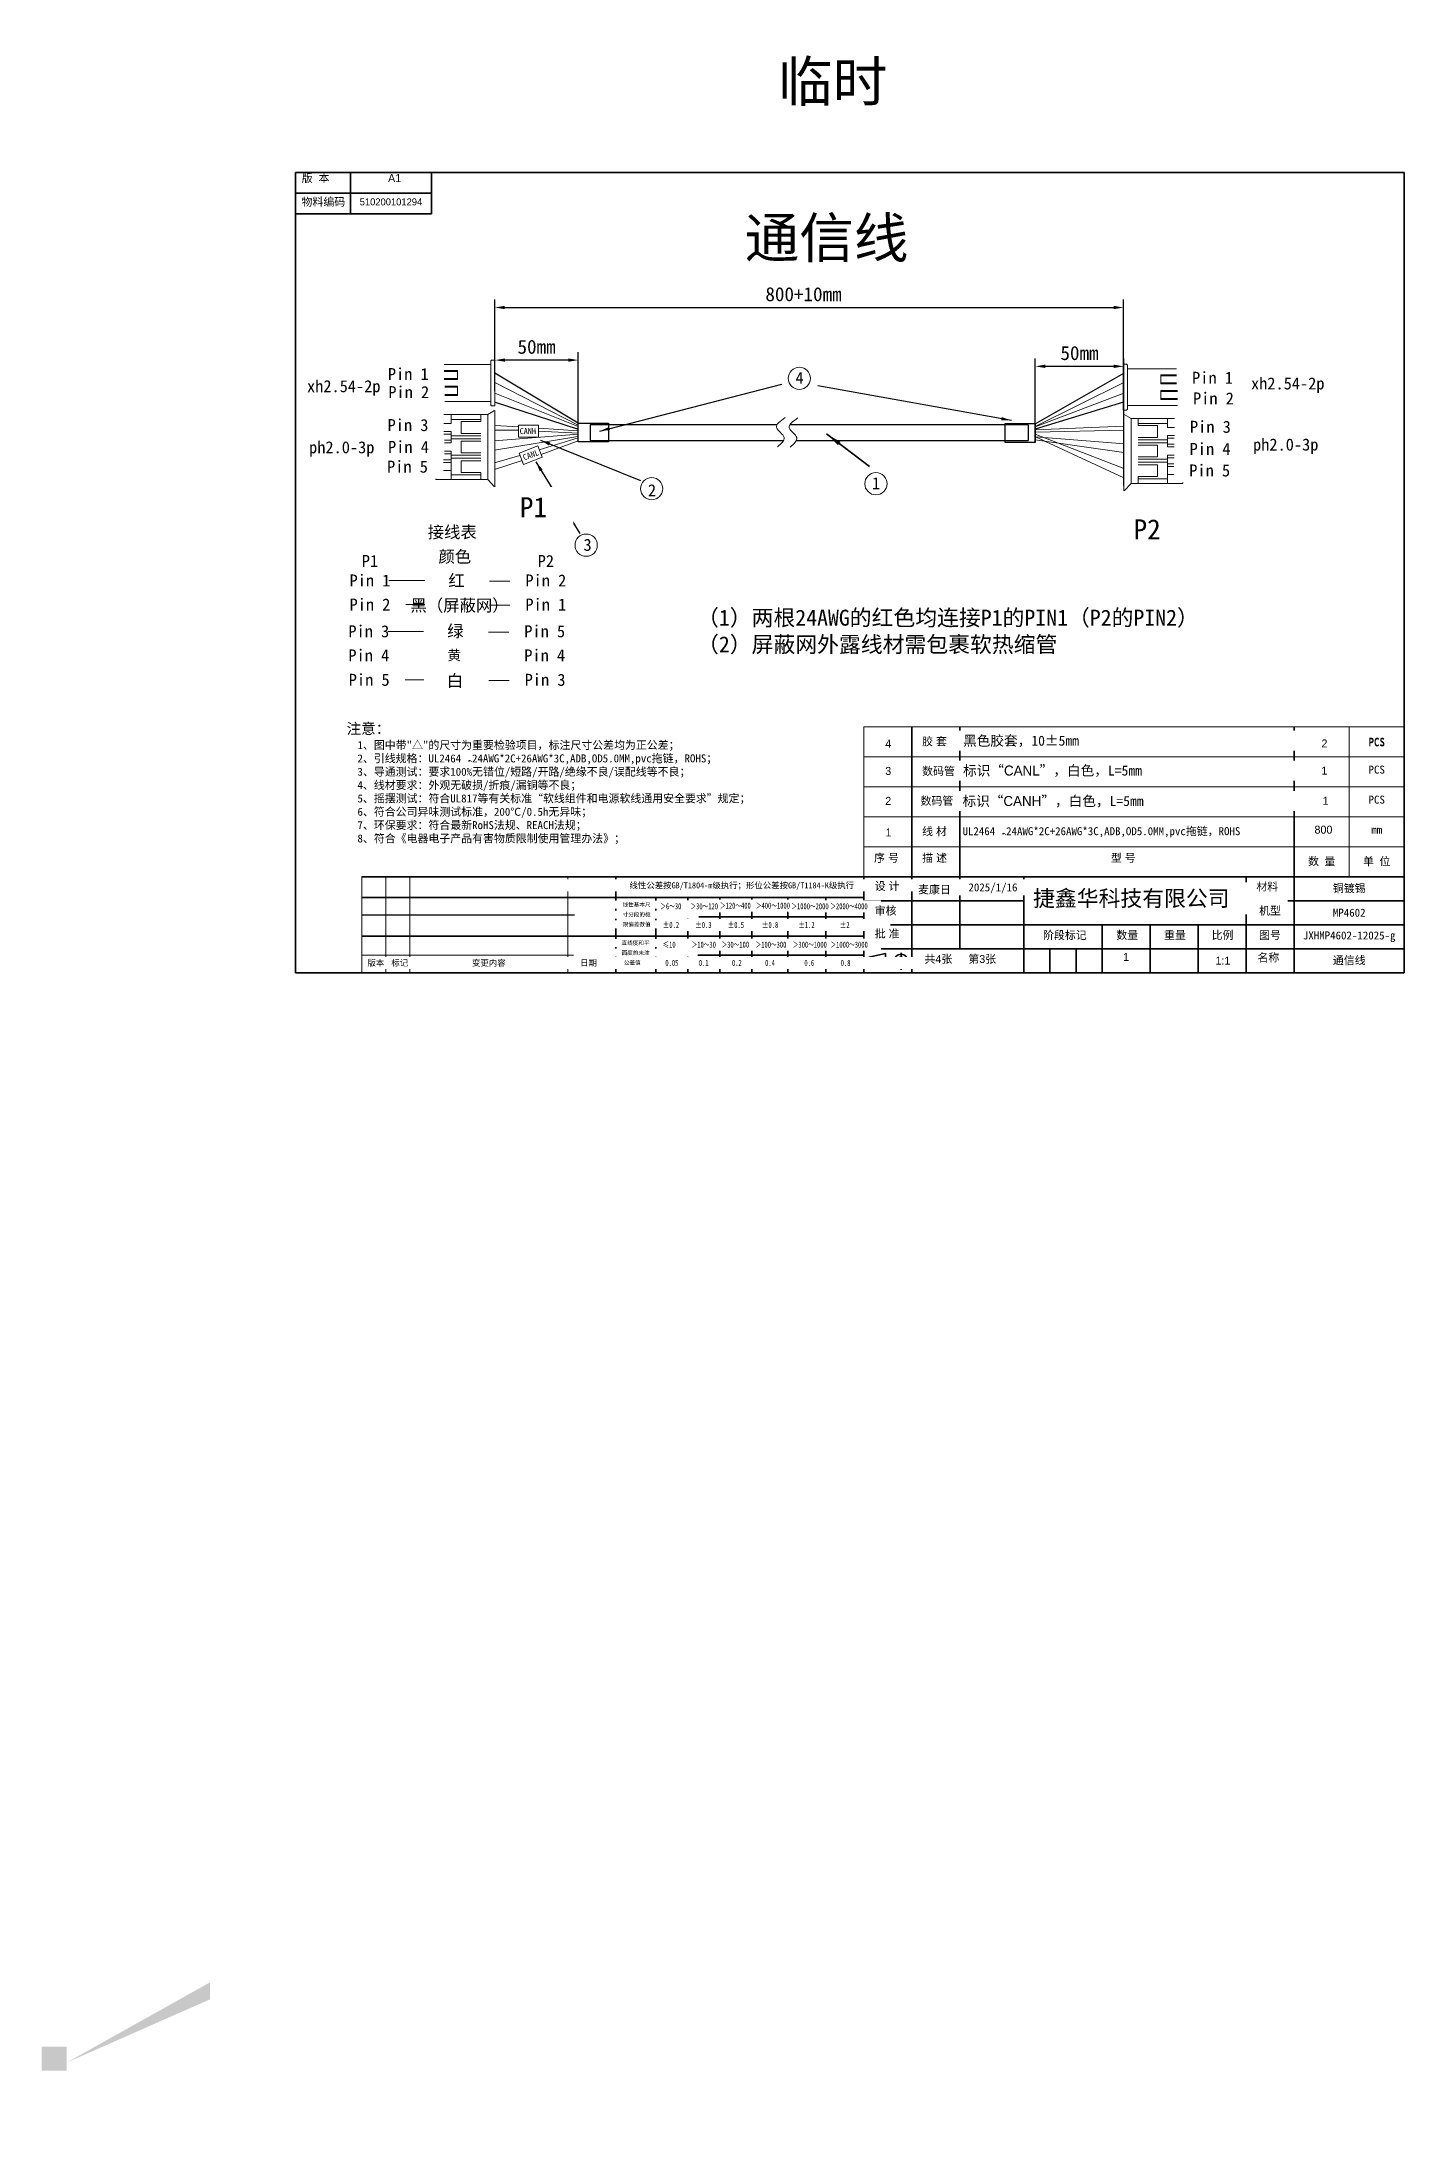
# Model space of a CAD drawing. Header units: millimetres. Extents: x 68 to 5666, y -2728 to 369.
# Drawn here: x 483 to 824, y -149 to 369 of the extents above; entities that cross this region are included whole.
import ezdxf

# ---------------------------------------------------------------- set-up
doc = ezdxf.new("R2010")
doc.units = ezdxf.units.MM
doc.header["$PDSIZE"] = -1
doc.layers.get('0').update_dxf_attribs({"lineweight": 18})
for name, color, linetype, lineweight in [('尺寸线层', 3, 'Continuous', 18), ('更新', 10, 'Continuous', 18), ('粗实线层', 7, 'Continuous', 35)]:
    doc.layers.add(name, color=color, linetype=linetype, lineweight=lineweight)
doc.styles.add('SLDTEXTSTYLE0', font='')
doc.styles.add('SLDTEXTSTYLE1', font='')
doc.styles.get("Standard").update_dxf_attribs({"font": 'simfang.ttf'})
doc.styles.add('标准', font='', dxfattribs={"width": 0.667})
doc.styles.get('SLDTEXTSTYLE0').set_extended_font_data('汉仪长仿宋体')
doc.styles.get('SLDTEXTSTYLE1').set_extended_font_data('汉仪长仿宋体')
doc.styles.get('标准').set_extended_font_data('宋体')
doc.dimstyles.new('ISO-25', dxfattribs={"dimtxt": 2.5, "dimasz": 2.5, "dimexe": 1.25, "dimexo": 0.625, "dimtad": 1, "dimtxsty": 'Standard', "dimcen": 2.5, "dimdle": 5, "dimadec": 0, "dimazin": 0, "dimtfac": 1, "dimtmove": 0, "dimatfit": 3, "dimfxl": 1, "dimarcsym": 0})

# ---------------------------------------------------------------- blocks, each defined once
blk = doc.blocks.new('*D1218')
at = {"layer": 'Defpoints', "color": 0}
for p in [(753.43, 302.77), (596.32, 281.9), (753.43, 277.15)]:
    blk.add_point(p, dxfattribs=at)
at = {"layer": '尺寸线层', "color": 0, "lineweight": -2}
for p, q in [((596.32, 281.9), (596.32, 304.77)), ((598.82, 302.77), (750.93, 302.77)), ((753.43, 277.15), (753.43, 304.77))]:
    blk.add_line(p, q, dxfattribs=at)
at = {"layer": '尺寸线层', "color": 0}
for points in [[(598.82, 303.19), (598.82, 302.36), (596.32, 302.77)], [(750.93, 302.36), (750.93, 303.19), (753.43, 302.77)]]:
    blk.add_solid(points, dxfattribs=at)
at = {"layer": '尺寸线层', "color": 0, "insert": (673.48, 306.07), "char_height": 3.5, "attachment_point": 5}
blk.add_mtext('\\A1;800+10mm', dxfattribs=at)
blk = doc.blocks.new('*X1217')
at = {"layer": '粗实线层'}
blk.add_hatch(color=256, dxfattribs=at).paths.add_polyline_path([(-10.8, 8.13), (-7.9, 5.32), (-7.3, 6.12)], flags=0)
blk.add_line((0, 0), (-10.8, 8.13), dxfattribs=at)
blk = doc.blocks.new('1')
blk.add_line((659.9, -741.34), (659.9, -752.77))
at = {"color": 0, "lineweight": 0}
for points in [[(658.94, -741.58), (658.96, -741.49), (659.02, -741.41), (659.09, -741.36), (659.18, -741.34), (659.9, -741.34)], [(644.99, -742.46), (658.94, -742.46)], [(644.99, -743.94), (644.99, -742.46)], [(644.99, -751.65), (644.99, -743.94)], [(644.99, -743.94), (650.61, -743.94), (650.61, -746.21)], [(650.61, -744.19), (644.99, -744.19)], [(650.61, -745.97), (644.99, -745.97)], [(650.61, -746.21), (644.99, -746.21)], [(645.7, -745.97), (645.7, -744.19)], [(646.26, -745.97), (646.26, -744.19)], [(658.94, -752.53), (658.94, -741.58)], [(650.61, -750.17), (650.61, -747.9), (644.99, -747.9)], [(650.61, -748.15), (644.99, -748.15)], [(650.61, -749.93), (644.99, -749.93)], [(650.61, -750.17), (644.99, -750.17)], [(644.99, -751.65), (658.94, -751.65)], [(645.7, -749.93), (645.7, -748.15)], [(646.26, -749.93), (646.26, -748.15)], [(659.9, -752.77), (659.18, -752.77), (659.09, -752.75), (659.02, -752.7), (658.96, -752.62), (658.94, -752.53)]]:
    blk.add_lwpolyline(points, dxfattribs=at)
blk = doc.blocks.new('1111')
for p, q in [((817.07, -753.85), (817.07, -772.99)), ((817.17, -753.85), (818.92, -754.89)), ((818.92, -754.89), (818.88, -771.14)), ((831.86, -754.89), (831.86, -771.14)), ((830.47, -766.87), (830.47, -768.92)), ((818.88, -771.14), (817.17, -772.99)), ((831.86, -771.14), (818.88, -771.14)), ((820.64, -769.36), (820.64, -771.14))]:
    blk.add_line(p, q)
at = {"lineweight": 5}
for points in [[(831.86, -754.89), (818.92, -754.89)], [(825.52, -756.66), (820.64, -756.66), (820.64, -754.89)], [(820.64, -756.15), (828.02, -756.15)], [(820.64, -759.6), (825.52, -759.6), (825.52, -756.66)], [(820.64, -760.2), (828.02, -760.2)], [(820.64, -760.94), (828.02, -760.94)], [(825.52, -761.55), (820.64, -761.55)], [(825.52, -764.48), (825.52, -761.55)], [(828.02, -759.16), (830.47, -759.16), (830.47, -757.1), (828.02, -757.1)], [(828.02, -759.84), (831.86, -759.84)], [(828.02, -761.3), (831.86, -761.3)], [(828.02, -764.04), (830.47, -764.04), (830.47, -761.99), (828.02, -761.99)], [(820.64, -764.48), (825.52, -764.48)], [(820.64, -765.09), (828.02, -765.09)], [(820.64, -765.82), (828.02, -765.82)], [(825.52, -766.43), (820.64, -766.43)], [(825.52, -769.36), (825.52, -766.43)], [(828.02, -764.72), (831.86, -764.72)], [(828.02, -766.18), (831.86, -766.18)], [(830.47, -766.87), (828.02, -766.87)], [(820.64, -769.36), (825.52, -769.36)], [(820.64, -769.97), (828.02, -769.97)], [(828.02, -768.92), (830.47, -768.92)]]:
    blk.add_lwpolyline(points, dxfattribs=at)
blk = doc.blocks.new('*D1219')
at = {"layer": 'Defpoints', "color": 0}
for p in [(731.37, 288.07), (731.37, 269.07), (753.49, 258.29)]:
    blk.add_point(p, dxfattribs=at)
at = {"layer": '尺寸线层', "color": 0, "lineweight": -2}
for p, q in [((731.37, 269.07), (731.37, 290.07)), ((750.99, 288.07), (733.87, 288.07)), ((753.49, 258.29), (753.49, 290.07))]:
    blk.add_line(p, q, dxfattribs=at)
at = {"layer": '尺寸线层', "color": 0}
for points in [[(733.87, 288.49), (733.87, 287.66), (731.37, 288.07)], [(750.99, 287.66), (750.99, 288.49), (753.49, 288.07)]]:
    blk.add_solid(points, dxfattribs=at)
at = {"layer": '尺寸线层', "color": 0, "insert": (742.43, 291.37), "char_height": 3.5, "attachment_point": 5}
blk.add_mtext('\\A1;50mm', dxfattribs=at)
blk = doc.blocks.new('*D1220')
at = {"layer": 'Defpoints', "color": 0}
for p in [(596.4, 289.63), (596.4, 286.36), (617.19, 273.9)]:
    blk.add_point(p, dxfattribs=at)
at = {"layer": '尺寸线层', "color": 0, "lineweight": -2}
for p, q in [((596.4, 286.36), (596.4, 291.63)), ((617.19, 273.9), (617.19, 291.63)), ((614.69, 289.63), (598.9, 289.63))]:
    blk.add_line(p, q, dxfattribs=at)
at = {"layer": '尺寸线层', "color": 0}
for points in [[(598.9, 290.05), (598.9, 289.22), (596.4, 289.63)], [(614.69, 289.22), (614.69, 290.05), (617.19, 289.63)]]:
    blk.add_solid(points, dxfattribs=at)
at = {"layer": '尺寸线层', "color": 0, "insert": (606.79, 292.93), "char_height": 3.5, "attachment_point": 5}
blk.add_mtext('\\A1;50mm', dxfattribs=at)

msp = doc.modelspace()

# ---------------------------------------------------------------- hatches: boundary and pattern name
h = msp.add_hatch(color=2)
h.dxf.hatch_style = 1
edge = h.paths.add_edge_path()
edge.add_line((483.1096, -131.8579), (489.4096, -131.8579))
edge.add_line((489.4096, -131.8579), (489.4096, -137.8579))
edge.add_line((489.4096, -137.8579), (483.1096, -137.8579))
edge = h.paths.add_edge_path()
edge.add_line((489.4096, -133.5851), (525.1727, -117.952))
edge = h.paths.add_edge_path()
edge.add_line((489.4096, -135.8038), (525.1727, -120.0344))
edge.add_line((525.1727, -120.0344), (525.1727, -115.7834))
h = msp.add_hatch(color=2)
h.dxf.hatch_style = 1
edge = h.paths.add_edge_path()
edge.add_line((525.1727, -131.4394), (489.4096, -147.0726))
edge = h.paths.add_edge_path()
edge.add_line((525.1727, -133.5218), (489.4096, -149.2912))

# ---------------------------------------------------------------- linework, layer by layer
at = {"color": 7, "linetype": 'Continuous', "lineweight": 25}
for p, q in [((560.3029, 336.5247), (546.5529, 336.5247)), ((546.5529, 336.5247), (546.5529, 331.3508)), ((560.3029, 336.5247), (560.3029, 331.3508)), ((560.3029, 331.3508), (546.5529, 331.3508)), ((626.5529, 150.9247), (563.1537, 150.9247))]:
    msp.add_line(p, q, dxfattribs=at)
at = {"color": 7, "linetype": 'Continuous', "lineweight": 35}
for p, q in [((546.5529, 336.5247), (823.5529, 336.5247)), ((546.5529, 336.5247), (546.5529, 136.5247)), ((560.3029, 336.5247), (560.3029, 326.2056)), ((580.5461, 336.5247), (580.5461, 326.2056)), ((823.5529, 336.5247), (823.5529, 136.5247)), ((546.5529, 331.3508), (580.5461, 331.3508)), ((546.5529, 326.2056), (580.5461, 326.2056)), ((700.5529, 198.0103), (700.5529, 136.5247)), ((712.5529, 198.0103), (712.5529, 142.5247)), ((796.0529, 198.0103), (796.0529, 136.5247)), ((688.5529, 160.5247), (563.1537, 160.5247)), ((626.5529, 136.5247), (626.5529, 160.5247)), ((626.5529, 160.5247), (626.5529, 136.5247)), ((688.5529, 160.5247), (688.5529, 136.5247)), ((688.5529, 160.5247), (785.3414, 160.5247)), ((688.5529, 160.5247), (688.5529, 136.5247)), ((701.8414, 160.5247), (689.8414, 160.5247)), ((728.5529, 160.5247), (728.5529, 136.5247)), ((784.0529, 160.5247), (784.0529, 136.5247)), ((785.3414, 160.5247), (823.615, 160.5247)), ((688.5529, 155.3035), (563.1537, 155.3035)), ((636.5529, 136.5247), (636.5529, 155.3035)), ((636.5529, 150.5035), (688.5529, 150.5035)), ((644.5529, 155.3035), (644.5529, 136.5247)), ((652.5529, 136.5247), (652.5529, 155.3035)), ((660.5529, 136.5247), (660.5529, 155.3035)), ((669.5529, 136.5247), (669.5529, 155.3035)), ((679.0529, 155.3035), (679.0529, 136.5247)), ((728.5529, 154.5247), (688.5529, 154.5247)), ((784.0529, 154.5247), (823.5529, 154.5247)), ((626.5529, 145.7035), (563.1537, 145.7035)), ((688.5529, 148.5247), (823.5529, 148.5247)), ((748.0529, 136.5247), (748.0529, 148.5247)), ((760.0529, 148.5247), (760.0529, 136.5247)), ((772.0529, 148.5247), (772.0529, 136.5247)), ((688.5529, 140.9035), (636.5529, 140.9035)), ((728.5529, 142.5247), (688.5529, 142.5247)), ((689.833, 140.4147), (693.9391, 141.2995)), ((689.833, 140.4147), (689.833, 138.3846)), ((693.9391, 141.2995), (693.9391, 137.8029)), ((697.833, 141.5215), (697.833, 137.2493)), ((823.5529, 142.5247), (728.5529, 142.5247)), ((735.0529, 136.5247), (735.0529, 142.5247)), ((741.5529, 142.5247), (741.5529, 136.5247)), ((694.4994, 139.4209), (688.4947, 139.4209)), ((693.9391, 137.8029), (689.833, 138.3846)), ((700.9154, 139.4209), (696.083, 139.4209))]:
    msp.add_line(p, q, dxfattribs=at)
for p, q in [((753.4349, 288.5811), (753.4349, 277.1518)), ((581.6436, 276.03), (581.6436, 259.78)), ((596.2963, 277.0737), (594.5863, 276.03)), ((594.5863, 276.03), (594.6243, 259.78)), ((596.3282, 277.0737), (596.3282, 257.9343)), ((731.3615, 272.1998), (753.4941, 273.1446)), ((731.4073, 271.6238), (753.5006, 272.1023)), ((581.6436, 259.78), (594.6243, 259.78)), ((583.0386, 264.056), (583.0386, 262.0022)), ((585.4799, 264.056), (585.4799, 259.7335)), ((592.8684, 261.563), (592.8684, 259.78)), ((594.6243, 259.78), (596.308, 257.9343)), ((764.4458, 263.0533), (764.4458, 258.7308)), ((688.5529, 198.0103), (823.5501, 198.0103)), ((809.8029, 160.5247), (809.8029, 198.0103)), ((688.5529, 190.5103), (823.5501, 190.5103)), ((688.5529, 190.5103), (823.5501, 190.5103)), ((688.5529, 183.0247), (823.5501, 183.0247)), ((688.5529, 183.0103), (823.5501, 183.0103)), ((688.5529, 175.5247), (823.5501, 175.5247)), ((688.5529, 168.0247), (823.5501, 168.0247))]:
    msp.add_line(p, q)
at = {"color": 250}
for p, q in [((617.1951, 273.0025), (596.3927, 281.334)), ((731.3798, 272.9976), (753.476, 284.022))]:
    msp.add_line(p, q, dxfattribs=at)
at = {"color": 1}
for p, q in [((617.1909, 273.3365), (596.3974, 284.022)), ((731.3615, 272.9885), (753.4808, 281.334))]:
    msp.add_line(p, q, dxfattribs=at)
at = {"color": 3}
for p, q in [((602.3539, 272.9128), (596.3269, 273.2494)), ((602.189, 272.0878), (596.3269, 272.1023)), ((617.2522, 271.3822), (607.214, 271.8963)), ((617.1951, 271.9236), (607.3561, 272.5926)), ((731.389, 271.1552), (753.4966, 262.5335)), ((731.4029, 270.4221), (753.5103, 260.2404))]:
    msp.add_line(p, q, dxfattribs=at)
at = {"color": 0}
for p, q in [((617.1975, 270.2293), (607.4704, 267.2467)), ((602.6302, 265.8266), (596.3001, 263.9786)), ((603.1564, 264.5486), (596.3176, 262.331)), ((617.1975, 269.4479), (607.9205, 266.0701))]:
    msp.add_line(p, q, dxfattribs=at)
at = {"lineweight": 5}
for p, q in [((569.2687, 215.8266), (578.213, 215.8266)), ((594.7543, 215.6724), (604.3925, 215.6724)), ((563.1537, 160.5247), (563.1537, 136.5247)), ((569.1537, 160.5247), (569.1537, 136.5247)), ((575.1537, 160.5247), (575.1537, 136.5247)), ((614.5672, 160.5247), (614.5672, 136.5247)), ((626.5529, 140.9035), (563.1537, 140.9035)), ((563.1537, 136.5247), (626.5529, 136.5247))]:
    msp.add_line(p, q, dxfattribs=at)
at = {"color": 0, "linetype": 'Continuous', "lineweight": 5}
msp.add_line((823.5501, 216.6841), (823.5501, 160.6253), dxfattribs=at)
at = {"color": 0, "linetype": 'Continuous', "lineweight": 35}
for p, q in [((626.5529, 145.7035), (688.5529, 145.7035)), ((546.5529, 136.5247), (823.5529, 136.5247))]:
    msp.add_line(p, q, dxfattribs=at)
at = {"color": 1, "lineweight": 25, "flags": 128}
for points in [[(617.1869, 273.897), (596.3974, 286.3574)], [(753.4386, 279.0867), (731.3706, 272.3835)]]:
    msp.add_lwpolyline(points, dxfattribs=at)
at = {"color": 250, "lineweight": 25, "flags": 128}
for points in [[(731.3706, 273.6851), (753.476, 286.3574)], [(596.4349, 279.0867), (617.1951, 272.3737)]]:
    msp.add_lwpolyline(points, dxfattribs=at)
at = {"color": 0, "lineweight": 0}
for points in [[(754.3935, 288.3388), (754.3724, 288.4336), (754.3198, 288.5074), (754.246, 288.56), (754.1512, 288.5811), (753.4349, 288.5811)], [(754.3935, 277.3941), (754.3935, 288.3388)], [(768.3509, 287.4645), (754.3935, 287.4645)], [(768.3509, 285.9792), (762.7251, 285.9792), (762.7251, 283.7145)], [(762.7251, 285.737), (768.3509, 285.737)], [(767.0763, 283.9567), (767.0763, 285.737)], [(767.6346, 283.9567), (767.6346, 285.737)], [(768.3509, 285.9792), (768.3509, 287.4645)], [(768.3509, 278.2684), (768.3509, 285.9792)], [(762.7251, 283.9567), (768.3509, 283.9567)], [(762.7251, 283.7145), (768.3509, 283.7145)], [(762.7251, 279.7537), (762.7251, 282.0185), (768.3509, 282.0185)], [(762.7251, 281.7762), (768.3509, 281.7762)], [(767.0763, 279.996), (767.0763, 281.7762)], [(767.6346, 279.996), (767.6346, 281.7762)], [(753.4349, 277.1518), (754.1512, 277.1518), (754.246, 277.1729), (754.3198, 277.2256), (754.3724, 277.2993), (754.3935, 277.3941)], [(768.3509, 278.2684), (754.3935, 278.2684)], [(762.7251, 279.996), (768.3509, 279.996)], [(762.7251, 279.7537), (768.3509, 279.7537)]]:
    msp.add_lwpolyline(points, dxfattribs=at)
at = {"lineweight": 5}
for points in [[(581.6436, 276.03), (594.5863, 276.03)], [(585.4799, 273.8212), (585.4799, 276.03)], [(587.9858, 274.2604), (592.8684, 274.2604), (592.8684, 276.03)], [(764.4458, 272.8185), (764.4458, 275.0273)], [(585.4799, 271.0828), (581.6436, 271.0828)], [(585.4799, 271.7674), (583.0386, 271.7674), (583.0386, 273.8212), (585.4799, 273.8212)], [(592.8684, 274.7771), (585.4799, 274.7771)], [(585.4799, 268.9386), (585.4799, 271.7674)], [(592.8684, 270.7211), (585.4799, 270.7211)], [(592.8684, 269.9849), (585.4799, 269.9849)], [(592.8684, 271.3282), (587.9858, 271.3282), (587.9858, 274.2604)], [(764.4458, 267.9359), (764.4458, 270.7647)], [(585.4799, 269.6232), (581.6436, 269.6232)], [(585.4799, 266.2002), (581.6436, 266.2002)], [(585.4799, 264.7406), (581.6436, 264.7406)], [(585.4799, 266.8848), (583.0386, 266.8848), (583.0386, 268.9386), (585.4799, 268.9386)], [(585.4799, 264.056), (585.4799, 266.8848)], [(592.8684, 265.8385), (585.4799, 265.8385)], [(592.8684, 265.1023), (585.4799, 265.1023)], [(587.9858, 269.3778), (592.8684, 269.3778)], [(587.9858, 266.4456), (587.9858, 269.3778)], [(592.8684, 266.4456), (587.9858, 266.4456)], [(587.9858, 261.563), (587.9858, 264.4952)], [(587.9858, 264.4952), (592.8684, 264.4952)], [(764.4458, 263.0533), (764.4458, 265.8821)], [(583.0386, 264.056), (585.4799, 264.056)], [(585.4799, 262.0022), (583.0386, 262.0022)], [(592.8684, 260.9559), (585.4799, 260.9559)], [(592.8684, 261.563), (587.9858, 261.563)]]:
    msp.add_lwpolyline(points, dxfattribs=at)
at = {"color": 2}
for points in [[(617.1738, 271.1486), (596.3162, 269.4359)], [(617.1126, 270.5051), (596.3187, 267.1186)], [(731.3564, 269.6631), (753.4903, 266.5464)], [(731.4029, 270.4221), (753.5808, 268.6886)]]:
    msp.add_lwpolyline(points, dxfattribs=at)
at = {"lineweight": 5}
for points in [[(602.2848, 270.3887), (607.2898, 270.3932), (607.2871, 273.3962), (602.2821, 273.3917)], [(603.508, 263.5723), (608.1833, 265.3588), (607.1114, 268.164), (602.4361, 266.3775)]]:
    msp.add_lwpolyline(points, close=True, dxfattribs=at)
at = {"color": 0, "lineweight": 25, "flags": 128}
for points in [[(617.1951, 273.8972), (624.7516, 273.8972), (624.7516, 269.1982), (617.1951, 269.1982), (617.1951, 273.8972)], [(666.8427, 273.4527), (620.1796, 273.4527), (620.1796, 269.5792), (668.5232, 269.5792)], [(729.5901, 273.4527), (670.0325, 273.4527)], [(723.8155, 273.77), (731.372, 273.77), (731.372, 269.071), (723.8155, 269.071), (723.8155, 273.77)], [(729.5901, 273.4527), (729.5901, 269.5792)], [(671.7084, 269.5792), (729.5901, 269.5792)]]:
    msp.add_lwpolyline(points, dxfattribs=at)
at = {"color": 2, "lineweight": 5}
for centre in [(672.4523, 285.0626), (635.5588, 257.4799), (691.5606, 258.7272)]:
    msp.add_circle(centre, 2.7779, dxfattribs=at)
at = {"color": 7, "linetype": 'Continuous', "lineweight": 35}
for radius in [1.75, 1]:
    msp.add_circle((697.833, 139.4209), radius, dxfattribs=at)
at = {"color": 0}
for points in [[(668.9278, 275.2532), (666.7387, 272.7514), (668.6464, 270.3121), (666.9576, 267.9666)], [(672.0818, 275.1906), (669.8928, 272.6888), (671.8004, 270.2495), (670.1117, 267.9041)]]:
    msp.add_spline(points, degree=3, dxfattribs=at)

# ---------------------------------------------------------------- block references
for name, p in [('1', (-63.5783, 1030.9742)), ('1111', (-63.5783, 1029.9221))]:
    msp.add_blockref(name, p)
at = {"lineweight": 5}
msp.add_blockref('*X1217', (689.9958, 263.0806), dxfattribs=at)

# ---------------------------------------------------------------- texts
at = {"lineweight": 35, "char_height": 10, "width": 148.542964, "attachment_point": 5, "bg_fill": 2}
for s, insert in [('{\\C1;临时}', (680.7554, 358.7083)), ('{\\C1;通信线}', (679.2329, 319.6283))]:
    msp.add_mtext(s, dxfattribs=dict(at, insert=insert))
at = {"color": 7, "linetype": 'Continuous', "lineweight": 35}
for s, insert, char_height, width, attachment_point, style in [(' 版  本', (547.3697, 336.1037), 2, 24.189751, 1, 'SLDTEXTSTYLE0'), ('A1', (571.3274, 336.1037), 2, 6.185596, 2, 'SLDTEXTSTYLE1'), ('物料编码', (548.0654, 330.162), 2, 26.865651, 1, 'SLDTEXTSTYLE0'), ('510200101294', (570.4121, 330.0391), 1.75, 6.185596, 2, 'SLDTEXTSTYLE1'), ('4', (693.895, 194.7587), 2, 12.591528, 1, 'SLDTEXTSTYLE0'), ('胶 套', (703.1054, 195.3391), 2, 12.591528, 1, 'SLDTEXTSTYLE0'), ('3', (693.895, 187.9651), 2, 12.591528, 1, 'SLDTEXTSTYLE0'), ('1', (802.8685, 188.0399), 2, 12.591528, 1, 'SLDTEXTSTYLE0'), ('2', (693.895, 180.4795), 2, 12.591528, 1, 'SLDTEXTSTYLE0'), ('{\\f汉仪长仿宋体|b0|i0|c134|p2;\\C256;数码管}', (702.7097, 180.4775), 2, 12.591528, 1, 'SLDTEXTSTYLE0'), ('1', (803.145, 180.4939), 2, 12.591528, 1, 'SLDTEXTSTYLE0'), ('1', (693.9627, 172.5897), 2, 12.591528, 1, 'SLDTEXTSTYLE0'), ('线 材', (703.1054, 172.8776), 2, 12.591528, 1, 'SLDTEXTSTYLE0'), ('{\\C256;800}', (801.1363, 173.2905), 2, 12.591528, 1, 'SLDTEXTSTYLE0'), ('序 号', (691.1054, 166.2171), 2, 12.591528, 1, 'SLDTEXTSTYLE0'), ('描 述', (703.1054, 166.2171), 2, 12.591528, 1, 'SLDTEXTSTYLE0'), ('型 号', (750.2578, 166.2171), 2, 12.591528, 1, 'SLDTEXTSTYLE0'), ('设 计', (691.2604, 159.182), 2, 12.591528, 1, 'SLDTEXTSTYLE0'), ('批 准', (691.2629, 147.2952), 2, 12.496249, 1, 'SLDTEXTSTYLE0'), ('阶段标记', (733.3078, 146.9255), 2, 20.265178, 1, 'SLDTEXTSTYLE0'), ('数量', (751.6289, 146.9255), 2, 9.645199, 1, 'SLDTEXTSTYLE0'), ('重量', (763.5405, 146.9255), 2, 9.549919, 1, 'SLDTEXTSTYLE0'), ('比例', (775.4258, 146.9255), 2, 9.066193, 1, 'SLDTEXTSTYLE0'), ('图号', (787.2727, 146.9255), 2, 9.410665, 1, 'SLDTEXTSTYLE0'), ('共4张', (703.7044, 140.9713), 2, 14.069252, 1, 'SLDTEXTSTYLE0'), ('第3张', (714.656, 140.9713), 2, 14.135734, 1, 'SLDTEXTSTYLE0'), ('1', (753.3253, 141.4936), 2, 0.833795, 1, 'SLDTEXTSTYLE1'), ('1:1', (778.2657, 140.5572), 2, 5.951293, 2, 'SLDTEXTSTYLE1'), ('名称', (786.8898, 141.3054), 2, 9.571907, 1, 'SLDTEXTSTYLE0')]:
    msp.add_mtext(s, dxfattribs=dict(at, insert=insert, char_height=char_height, width=width, attachment_point=attachment_point, style=style))
at = {"color": 2, "lineweight": 5, "char_height": 3, "width": 2.373922, "attachment_point": 1}
for s, insert in [('4', (671.4872, 286.6993)), ('1', (690.5955, 260.3639))]:
    msp.add_mtext(s, dxfattribs=dict(at, insert=insert))
at = {"char_height": 1.5, "width": 5.012666, "attachment_point": 1}
for s, insert, rotation in [('CANH', (602.5556, 272.6277), 0.359436), ('CANL', (603.1784, 265.9539), 19.962748)]:
    msp.add_mtext(s, dxfattribs=dict(at, insert=insert, rotation=rotation))
at = {"color": 2, "insert": (634.6152, 258.5866), "char_height": 3, "width": 4.377417, "attachment_point": 1}
msp.add_mtext('2', dxfattribs=at)
at = {"lineweight": 5, "bg_fill": 2}
for s, insert, char_height, width, attachment_point in [('P2', (759.3283, 247.3459), 5, 14.886496, 5), ('Pin 1', (565.1624, 234.5536), 3, 14.886496, 5), ('白', (586.4082, 209.3106), 3, 14.886496, 5), ('{\\H1.33333x;注意：}\\P  1、图中带"△"的尺寸为重要检验项目，标注尺寸公差均为正公差；\\P  2、{\\C0;引线规格：\\f@FangSong|b0|i0|c134|p2;\\C256;UL2464，24AWG*2C+26AWG*3C,ADB,OD5.0MM,pvc\\fFangSong|b0|i0|c134|p2;拖链，ROHS\\C0;；\\P  3、导通测试：要求100%无错位/短路/开路/绝缘不良/误配线等不良；\\P  4、线材要求：外观无破损/折痕/漏铜等不良；\\P  5、摇摆测试：符合UL817等有关标准“软线组件和电源软线通用安全要求”规定；\\P  6、符合公司异味测试标准，200℃/0.5h无异味；\\P  7、环保要求：符合最新RoHS法规、REACH法规；\\P  8、符合《电器电子产品有害物质限制使用管理办法》；\\P }', (559.3234, 198.8729), 2, 106.970835, 1)]:
    msp.add_mtext(s, dxfattribs=dict(at, insert=insert, char_height=char_height, width=width, attachment_point=attachment_point))
at = {"lineweight": 5, "insert": (585.7266, 246.4781), "char_height": 3, "width": 22.624948, "attachment_point": 5}
msp.add_mtext('接线表', dxfattribs=at)
at = {"lineweight": 35, "char_height": 2}
for s, insert, width, attachment_point in [('PCS', (816.6765, 194.2603), 13.747168, 5), ('PCS', (816.6765, 194.0724), 13.747168, 5), ('PCS', (816.6765, 187.2788), 13.747168, 5), ('PCS', (816.6765, 179.7788), 13.747168, 5), ('{\\f@FangSong|b0|i0|c134|p49;UL2464，24AWG*2C+26AWG*3C,ADB,OD5.0MM,pvc\\fFangSong|b0|i0|c134|p49;拖链，ROHS}', (713.1999, 172.9095), 94.700031, 1), ('mm', (816.6765, 172.2645), 13.747168, 5), ('数 量', (802.9279, 164.2747), 13.75, 5), ('单 位', (816.6751, 164.2747), 13.75, 5), ('铜镀锡', (809.8029, 157.5247), 27.5, 5), ('MP4602', (809.8029, 151.5247), 27.5, 5), ('JXHMP4602-12025-g', (809.8029, 145.5247), 27.5, 5), ('通信线', (809.8029, 139.5247), 27.5, 5)]:
    msp.add_mtext(s, dxfattribs=dict(at, insert=insert, width=width, attachment_point=attachment_point))
at = {"layer": '更新', "color": 0, "insert": (646.8779, 227.2625), "char_height": 4, "width": 146.330994, "attachment_point": 1}
msp.add_mtext('（1）两根24AWG的红色均连接P1的PIN1（P2的PIN2）\\P（2）屏蔽网外露线材需包裹软热缩管', dxfattribs=at)

# ---------------------------------------------------------------- dimensions: what is measured, and where the dimension line sits
at = {"layer": '尺寸线层'}
dim = msp.add_linear_dim(base=(596.3974, 289.6332), p1=(617.1869, 273.897), p2=(596.3974, 286.3574), text='50mm', dimstyle='ISO-25', override={"dimtxt": 3.5, "dimexe": 2, "dimexo": 0, "dimgap": 1.524, "dimtih": 1, "dimtoh": 1, "dimzin": 0, "dimtxsty": 'Standard', "dimadec": 2, "dimtolj": 1}, dxfattribs=at)
dim.commit()
dim.dimension.update_dxf_attribs({"geometry": '*D1220', "text_midpoint": (606.7922, 292.9272)})
at = {"layer": '尺寸线层', "color": 0}
dim = msp.add_linear_dim(base=(731.372, 288.0728), p1=(753.491, 258.2932), p2=(731.372, 269.071), text='50mm', dimstyle='ISO-25', override={"dimtxt": 3.5, "dimexe": 2, "dimexo": 0, "dimgap": 1.524, "dimtih": 1, "dimtoh": 1, "dimzin": 0, "dimtxsty": 'Standard', "dimadec": 2, "dimtolj": 1}, dxfattribs=at)
dim.commit()
dim.dimension.update_dxf_attribs({"geometry": '*D1219', "text_midpoint": (742.4315, 291.3668)})

# ---------------------------------------------------------------- leaders
for points in [[(622.6192, 271.9115), (668.1006, 283.6288)], [(725.4017, 274.5481), (677.0571, 283.1574)], [(607.7313, 269.6199), (632.7659, 259.5195)], [(606.641, 264.2026), (617.5931, 246.2588)]]:
    msp.add_leader(points, dimstyle='ISO-25', override={"dimtxt": 3.5, "dimexe": 2, "dimexo": 0, "dimgap": 1.524, "dimtad": 0, "dimtih": 1, "dimtoh": 1, "dimzin": 0, "dimadec": 2, "dimtolj": 1})

# ---------------------------------------------------------------- next in the draw order: linework, layer by layer
at = {"lineweight": 5}
for p, q in [((569.7024, 209.7044), (578.6467, 209.7044)), ((594.8484, 209.5502), (604.4867, 209.5502))]:
    msp.add_line(p, q, dxfattribs=at)

# ---------------------------------------------------------------- next in the draw order: texts
at = {"lineweight": 5, "char_height": 3, "width": 14.886496, "attachment_point": 5, "bg_fill": 2}
for s, insert in [('Pin 1', (574.7361, 286.1422)), ('Pin 1', (775.6571, 285.2074)), ('颜色', (586.3616, 240.3694))]:
    msp.add_mtext(s, dxfattribs=dict(at, insert=insert))
at = {"color": 3, "lineweight": 5, "char_height": 2.5, "width": 89.666473, "attachment_point": 1, "bg_fill": 2}
for s, insert in [('标识“{\\f汉仪长仿宋体|b0|i0|c134|p2;CANL\\fFangSong|b0|i0|c134|p49;”，白色，\\f@FangSong|b0|i0|c134|p2;L=5mm}', (713.3425, 188.3138)), ('标识“{\\f汉仪长仿宋体|b0|i0|c134|p2;CANH\\fFangSong|b0|i0|c134|p49;”，白色，\\f@FangSong|b0|i0|c134|p2;L=5mm   }', (713.1999, 180.6979))]:
    msp.add_mtext(s, dxfattribs=dict(at, insert=insert))
at = {"color": 7, "linetype": 'Continuous', "lineweight": 35, "insert": (730.8193, 157.1387), "char_height": 4, "width": 61.63028, "attachment_point": 1, "bg_fill": 2}
msp.add_mtext('捷鑫华科技有限公司', dxfattribs=at)
at = {"color": 7, "linetype": 'Continuous', "lineweight": 35, "insert": (637.7131, 153.8923), "char_height": 1.5, "width": 11.89955, "attachment_point": 1, "style": '标准', "bg_fill": 2}
msp.add_mtext('＞6～30', dxfattribs=at)

# ---------------------------------------------------------------- next in the draw order: dimensions: what is measured, and where the dimension line sits
at = {"layer": '尺寸线层'}
dim = msp.add_linear_dim(base=(753.4349, 302.7721), p1=(596.3227, 281.8982), p2=(753.4349, 277.1518), text='800+10mm', dimstyle='ISO-25', override={"dimtxt": 3.5, "dimexe": 2, "dimexo": 0, "dimgap": 1.524, "dimtih": 1, "dimtoh": 1, "dimzin": 0, "dimtxsty": 'Standard', "dimadec": 2, "dimtolj": 1}, dxfattribs=at)
dim.commit()
dim.dimension.update_dxf_attribs({"geometry": '*D1218', "text_midpoint": (673.4833, 302.7721), "dimtype": 160})

# ---------------------------------------------------------------- next in the draw order: linework, layer by layer
msp.add_line((796.0529, 160.5247), (809.8029, 160.5247))

# ---------------------------------------------------------------- next in the draw order: texts
at = {"lineweight": 5, "char_height": 3, "width": 14.886496, "attachment_point": 5, "bg_fill": 2}
for s, insert in [('Pin 2', (574.8551, 281.6193)), ('Pin 2', (775.8915, 280.0509)), ('红', (586.8022, 234.471))]:
    msp.add_mtext(s, dxfattribs=dict(at, insert=insert))
at = {"color": 3, "lineweight": 5, "insert": (713.3425, 195.7822), "char_height": 2.5, "width": 89.666473, "attachment_point": 1, "bg_fill": 2}
msp.add_mtext('黑色胶套，10%%P5mm', dxfattribs=at)
at = {"color": 7, "linetype": 'Continuous', "lineweight": 35, "char_height": 2, "attachment_point": 1, "style": 'SLDTEXTSTYLE0'}
for s, insert, width in [('{\\f汉仪长仿宋体|b0|i0|c134|p2;\\C256;数码管}', (703.1054, 187.9171), 12.591528), (' 材料', (785.8756, 159.0549), 12.899354), ('机型', (787.2727, 153.0309), 9.769795)]:
    msp.add_mtext(s, dxfattribs=dict(at, insert=insert, width=width))
at = {"color": 7, "linetype": 'Continuous', "lineweight": 35, "insert": (645.2361, 153.8923), "char_height": 1.5, "width": 11.89955, "attachment_point": 1, "style": '标准', "bg_fill": 2}
msp.add_mtext('＞30～120', dxfattribs=at)

# ---------------------------------------------------------------- next in the draw order: linework, layer by layer
at = {"lineweight": 5}
for p, q in [((569.8908, 234.5481), (578.8351, 234.5481)), ((595.0368, 234.3939), (604.6751, 234.3939))]:
    msp.add_line(p, q, dxfattribs=at)

# ---------------------------------------------------------------- next in the draw order: texts
at = {"color": 3, "lineweight": 5, "char_height": 3, "width": 14.886496, "attachment_point": 5, "bg_fill": 2}
for insert in [(558.6226, 282.6833), (794.4516, 283.3705)]:
    msp.add_mtext('xh2.54-2p', dxfattribs=dict(at, insert=insert))
at = {"lineweight": 5, "char_height": 3, "attachment_point": 5, "bg_fill": 2}
for s, insert, width in [('Pin 3', (574.6642, 273.3705), 14.886496), ('Pin 3', (775.1295, 272.9331), 14.886496), ('{\\fFangSong|b0|i0|c134|p49;黑（屏蔽网）}', (587.5428, 228.1483), 57.185119)]:
    msp.add_mtext(s, dxfattribs=dict(at, insert=insert, width=width))
at = {"color": 7, "linetype": 'Continuous', "lineweight": 35, "insert": (802.8685, 194.8335), "char_height": 2, "width": 12.591528, "attachment_point": 1, "style": 'SLDTEXTSTYLE0'}
msp.add_mtext('2', dxfattribs=at)
at = {"color": 7, "linetype": 'Continuous', "lineweight": 35, "insert": (652.6079, 154.0529), "char_height": 1.5, "width": 11.89955, "attachment_point": 1, "style": '标准', "bg_fill": 2}
msp.add_mtext('＞120～400', dxfattribs=at)

# ---------------------------------------------------------------- next in the draw order: linework, layer by layer
at = {"lineweight": 5}
for p, q in [((569.8908, 228.5421), (578.8351, 228.5421)), ((595.0368, 228.3879), (604.6751, 228.3879))]:
    msp.add_line(p, q, dxfattribs=at)

# ---------------------------------------------------------------- next in the draw order: texts
at = {"lineweight": 5, "char_height": 3, "width": 14.886496, "attachment_point": 5, "bg_fill": 2}
for s, insert in [('Pin 4', (574.788, 267.9239)), ('Pin 4', (775.0394, 267.4341)), ('P1', (565.1624, 239.4295)), ('Pin 2', (609.103, 234.5536)), ('绿', (586.5196, 221.7555))]:
    msp.add_mtext(s, dxfattribs=dict(at, insert=insert))
at = {"color": 7, "linetype": 'Continuous', "lineweight": 35, "char_height": 1.5, "width": 11.89955, "attachment_point": 1, "style": '标准', "bg_fill": 2}
for s, insert in [('＞400～1000', (661.5754, 154.0529)), ('%%P0.2', (638.3116, 149.2166))]:
    msp.add_mtext(s, dxfattribs=dict(at, insert=insert))

# ---------------------------------------------------------------- next in the draw order: linework, layer by layer
at = {"lineweight": 5}
msp.add_line((594.7543, 221.6784), (604.3925, 221.6784), dxfattribs=at)

# ---------------------------------------------------------------- next in the draw order: texts
at = {"lineweight": 5, "char_height": 3, "width": 14.886496, "attachment_point": 5, "bg_fill": 2}
for s, insert in [('Pin 5', (574.5404, 262.9725)), ('Pin 5', (774.9492, 262.0252)), ('P2', (609.103, 239.4295)), ('Pin 2', (565.1624, 228.5476)), ('Pin 1', (609.103, 228.5476))]:
    msp.add_mtext(s, dxfattribs=dict(at, insert=insert))
at = {"color": 7, "linetype": 'Continuous', "lineweight": 35, "char_height": 1.5, "width": 11.89955, "attachment_point": 1, "style": '标准', "bg_fill": 2}
for s, insert in [('＞1000～2000', (670.4283, 153.8923)), ('≤10', (638.2668, 144.3075))]:
    msp.add_mtext(s, dxfattribs=dict(at, insert=insert))

# ---------------------------------------------------------------- next in the draw order: linework, layer by layer
at = {"color": 2, "lineweight": 5}
msp.add_circle((619.1796, 243.3781), 2.7779, dxfattribs=at)

# ---------------------------------------------------------------- next in the draw order: texts
at = {"color": 3, "lineweight": 5, "char_height": 3, "width": 14.886496, "attachment_point": 5, "bg_fill": 2}
for insert in [(558.1165, 267.4105), (793.9456, 268.0977)]:
    msp.add_mtext('ph2.0-3p', dxfattribs=dict(at, insert=insert))
at = {"color": 2, "insert": (618.5116, 244.9646), "char_height": 3, "width": 4.377417, "attachment_point": 1}
msp.add_mtext('3', dxfattribs=at)
at = {"lineweight": 5, "char_height": 3, "width": 14.886496, "attachment_point": 5, "bg_fill": 2}
for s, insert in [('Pin 3', (564.8799, 221.8381)), ('Pin 5', (608.8204, 221.8381))]:
    msp.add_mtext(s, dxfattribs=dict(at, insert=insert))
at = {"color": 7, "linetype": 'Continuous', "lineweight": 35, "insert": (653.0002, 144.3075), "char_height": 1.5, "width": 11.89955, "attachment_point": 1, "style": '标准', "bg_fill": 2}
msp.add_mtext('＞30～100', dxfattribs=at)

# ---------------------------------------------------------------- next in the draw order: linework, layer by layer
at = {"lineweight": 5}
msp.add_line((569.6082, 221.8326), (578.5526, 221.8326), dxfattribs=at)

# ---------------------------------------------------------------- next in the draw order: texts
at = {"lineweight": 5, "width": 14.886496, "attachment_point": 5, "bg_fill": 2}
for s, insert, char_height in [('P1', (606.0062, 252.8763), 5), ('Pin 4', (564.8799, 215.8321), 3), ('Pin 4', (608.8204, 215.8321), 3)]:
    msp.add_mtext(s, dxfattribs=dict(at, insert=insert, char_height=char_height))
at = {"color": 7, "linetype": 'Continuous', "lineweight": 35, "insert": (661.5018, 144.3075), "char_height": 1.5, "width": 11.89955, "attachment_point": 1, "style": '标准', "bg_fill": 2}
msp.add_mtext('＞100～300', dxfattribs=at)

# ---------------------------------------------------------------- next in the draw order: texts
at = {"lineweight": 5, "char_height": 3, "width": 14.886496, "attachment_point": 5, "bg_fill": 2}
for s, insert in [('Pin 5', (564.9741, 209.7099)), ('Pin 3', (608.9146, 209.7099))]:
    msp.add_mtext(s, dxfattribs=dict(at, insert=insert))
at = {"color": 7, "linetype": 'Continuous', "lineweight": 35, "char_height": 1.5, "width": 11.89955, "attachment_point": 1, "style": '标准', "bg_fill": 2}
for s, insert in [('＞10～30', (645.5242, 144.3075)), ('＞300～1000', (670.7927, 144.3075))]:
    msp.add_mtext(s, dxfattribs=dict(at, insert=insert))

# ---------------------------------------------------------------- next in the draw order: texts
at = {"lineweight": 5, "insert": (586.2104, 215.7412), "char_height": 2.5, "width": 25.835347, "attachment_point": 5, "bg_fill": 2}
msp.add_mtext('黄', dxfattribs=at)
at = {"color": 7, "linetype": 'Continuous', "lineweight": 35, "char_height": 1.5, "width": 11.89955, "attachment_point": 1, "style": '标准', "bg_fill": 2}
for s, insert in [('%%P0.3', (646.4279, 149.2166)), ('0.05', (638.9527, 139.7531)), ('0.4', (663.884, 139.7413))]:
    msp.add_mtext(s, dxfattribs=dict(at, insert=insert))

# ---------------------------------------------------------------- next in the draw order: texts
at = {"color": 0, "linetype": 'Continuous', "lineweight": 35, "insert": (631.7743, 154.0521), "char_height": 1, "width": 30, "attachment_point": 2, "bg_fill": 2}
msp.add_mtext('线性基本尺', dxfattribs=at)
at = {"color": 7, "linetype": 'Continuous', "lineweight": 35, "char_height": 1.5, "width": 11.89955, "attachment_point": 1, "style": '标准', "bg_fill": 2}
for s, insert in [('%%P0.5', (654.5336, 149.2166)), ('0.1', (647.3283, 139.7531)), ('0.6', (673.6893, 139.7413))]:
    msp.add_mtext(s, dxfattribs=dict(at, insert=insert))

# ---------------------------------------------------------------- next in the draw order: texts
at = {"color": 7, "linetype": 'Continuous', "lineweight": 35, "insert": (658.0572, 159.1135), "char_height": 1.5, "width": 102.418669, "attachment_point": 2, "bg_fill": 2}
msp.add_mtext('线性公差按GB/T1804-m级执行；形位公差按GB/T1184-K级执行', dxfattribs=at)
at = {"color": 0, "linetype": 'Continuous', "lineweight": 35, "char_height": 1, "width": 30, "attachment_point": 2, "bg_fill": 2}
for s, insert in [('寸分段的极', (631.7777, 151.5827)), ('直线度和平', (631.5151, 144.4854))]:
    msp.add_mtext(s, dxfattribs=dict(at, insert=insert))
at = {"color": 7, "linetype": 'Continuous', "lineweight": 35, "char_height": 1.5, "width": 11.89955, "attachment_point": 1, "style": '标准', "bg_fill": 2}
for s, insert in [('%%P0.8', (663.0845, 149.2166)), ('0.2', (655.5973, 139.7531))]:
    msp.add_mtext(s, dxfattribs=dict(at, insert=insert))

# ---------------------------------------------------------------- next in the draw order: linework, layer by layer
for q in [(688.5529, 198.0103), (688.5529, 168.0247)]:
    msp.add_line((688.5529, 160.5247), q)

# ---------------------------------------------------------------- next in the draw order: texts
at = {"color": 7, "linetype": 'Continuous', "lineweight": 35, "insert": (720.8042, 158.8721), "char_height": 2, "width": 27.117959, "attachment_point": 2, "bg_fill": 2}
msp.add_mtext('2025/1/16', dxfattribs=at)
at = {"color": 0, "linetype": 'Continuous', "lineweight": 35, "char_height": 1, "width": 30, "attachment_point": 2, "bg_fill": 2}
for s, insert in [('限偏差数值', (631.7777, 149.1132)), ('面度的未注', (631.5151, 142.0159))]:
    msp.add_mtext(s, dxfattribs=dict(at, insert=insert))
at = {"color": 7, "linetype": 'Continuous', "lineweight": 35, "insert": (672.1672, 149.2166), "char_height": 1.5, "width": 11.89955, "attachment_point": 1, "style": '标准', "bg_fill": 2}
msp.add_mtext('%%P1.2', dxfattribs=at)

# ---------------------------------------------------------------- next in the draw order: texts
at = {"lineweight": 35, "insert": (706.1913, 157.2148), "char_height": 2, "width": 12, "attachment_point": 5}
msp.add_mtext('麦康日', dxfattribs=at)
at = {"color": 7, "linetype": 'Continuous', "lineweight": 35, "insert": (680.1693, 153.8923), "char_height": 1.5, "width": 11.89955, "attachment_point": 1, "style": '标准', "bg_fill": 2}
msp.add_mtext('＞2000～4000', dxfattribs=at)
at = {"color": 0, "linetype": 'Continuous', "lineweight": 35, "insert": (630.6953, 139.5465), "char_height": 1, "width": 30, "attachment_point": 2, "bg_fill": 2}
msp.add_mtext('公差值', dxfattribs=at)

# ---------------------------------------------------------------- next in the draw order: texts
at = {"color": 7, "linetype": 'Continuous', "lineweight": 35, "insert": (682.5427, 149.2166), "char_height": 1.5, "width": 11.89955, "attachment_point": 1, "style": '标准', "bg_fill": 2}
msp.add_mtext('%%P2', dxfattribs=at)

# ---------------------------------------------------------------- next in the draw order: texts
at = {"color": 7, "linetype": 'Continuous', "lineweight": 35, "insert": (691.2629, 153.0309), "char_height": 2, "width": 9.491286, "attachment_point": 1, "style": 'SLDTEXTSTYLE0'}
msp.add_mtext('审核', dxfattribs=at)
at = {"color": 7, "linetype": 'Continuous', "lineweight": 35, "insert": (680.2105, 144.3075), "char_height": 1.5, "width": 11.89955, "attachment_point": 1, "style": '标准', "bg_fill": 2}
msp.add_mtext('＞1000～3000', dxfattribs=at)

# ---------------------------------------------------------------- next in the draw order: texts
at = {"color": 7, "linetype": 'Continuous', "lineweight": 35, "insert": (682.7606, 139.7413), "char_height": 1.5, "width": 11.89955, "attachment_point": 1, "style": '标准', "bg_fill": 2}
msp.add_mtext('0.8', dxfattribs=at)

# ---------------------------------------------------------------- next in the draw order: texts
at = {"lineweight": 5, "insert": (590.6625, 139.7413), "char_height": 1.5, "width": 106.970835, "attachment_point": 1, "bg_fill": 2}
msp.add_mtext('变更内容', dxfattribs=at)

# ---------------------------------------------------------------- next in the draw order: texts
at = {"lineweight": 5, "insert": (617.6649, 139.7413), "char_height": 1.5, "width": 106.970835, "attachment_point": 1, "bg_fill": 2}
msp.add_mtext('日期', dxfattribs=at)

# ---------------------------------------------------------------- next in the draw order: texts
at = {"lineweight": 5, "insert": (564.5383, 139.7413), "char_height": 1.5, "width": 106.970835, "attachment_point": 1, "bg_fill": 2}
msp.add_mtext('版本', dxfattribs=at)

# ---------------------------------------------------------------- next in the draw order: texts
at = {"lineweight": 5, "insert": (570.5137, 139.7413), "char_height": 1.5, "width": 106.970835, "attachment_point": 1, "bg_fill": 2}
msp.add_mtext('标记', dxfattribs=at)

doc.saveas('drawing.dxf')
